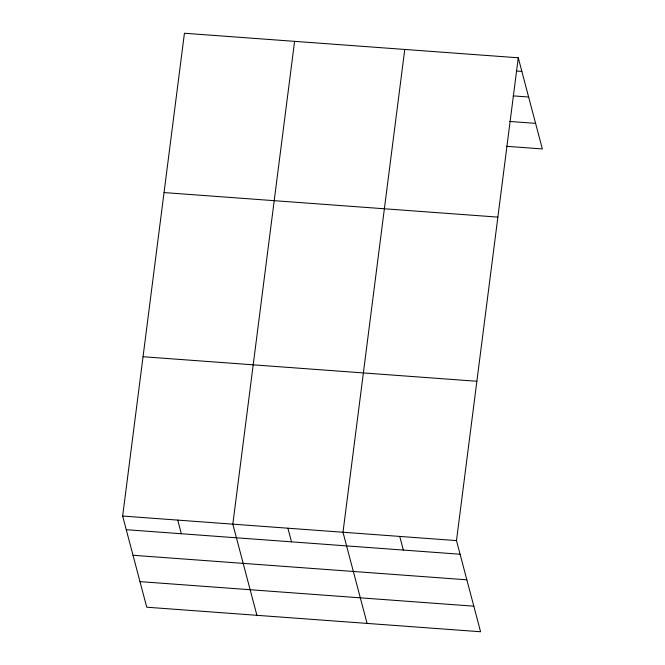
<?xml version="1.0" encoding="UTF-8"?>
<svg xmlns="http://www.w3.org/2000/svg" width="665" height="665" viewBox="0 0 665 665"><rect width="100%" height="100%" fill="white"/><g stroke="black" fill="none" stroke-linecap="round" stroke-linejoin="round"><path stroke-width="1" d="M518.259 57.788L456.489 540.595L480.571 631.75L146.741 607.212L122.651 516.057L184.429 33.25L518.259 57.788L542.349 148.943L506.231 146.292M294.595 41.346L232.816 524.153L256.906 615.308M404.761 49.451L342.99 532.249L367.072 623.404M516.705 71.055L521.867 71.429M513.147 95.876L528.625 97.015M509.789 121.471L535.591 123.366M164.039 192.576L497.877 217.114M143.042 356.731L476.871 381.269M122.651 516.057L456.489 540.595M126.259 529.697L460.097 554.236M133.017 555.275L466.855 579.813M139.983 581.626L473.812 606.172M399.74 536.422L403.339 550.063M287.903 528.201L291.511 541.842M177.738 520.105L181.346 533.746"/></g></svg>
